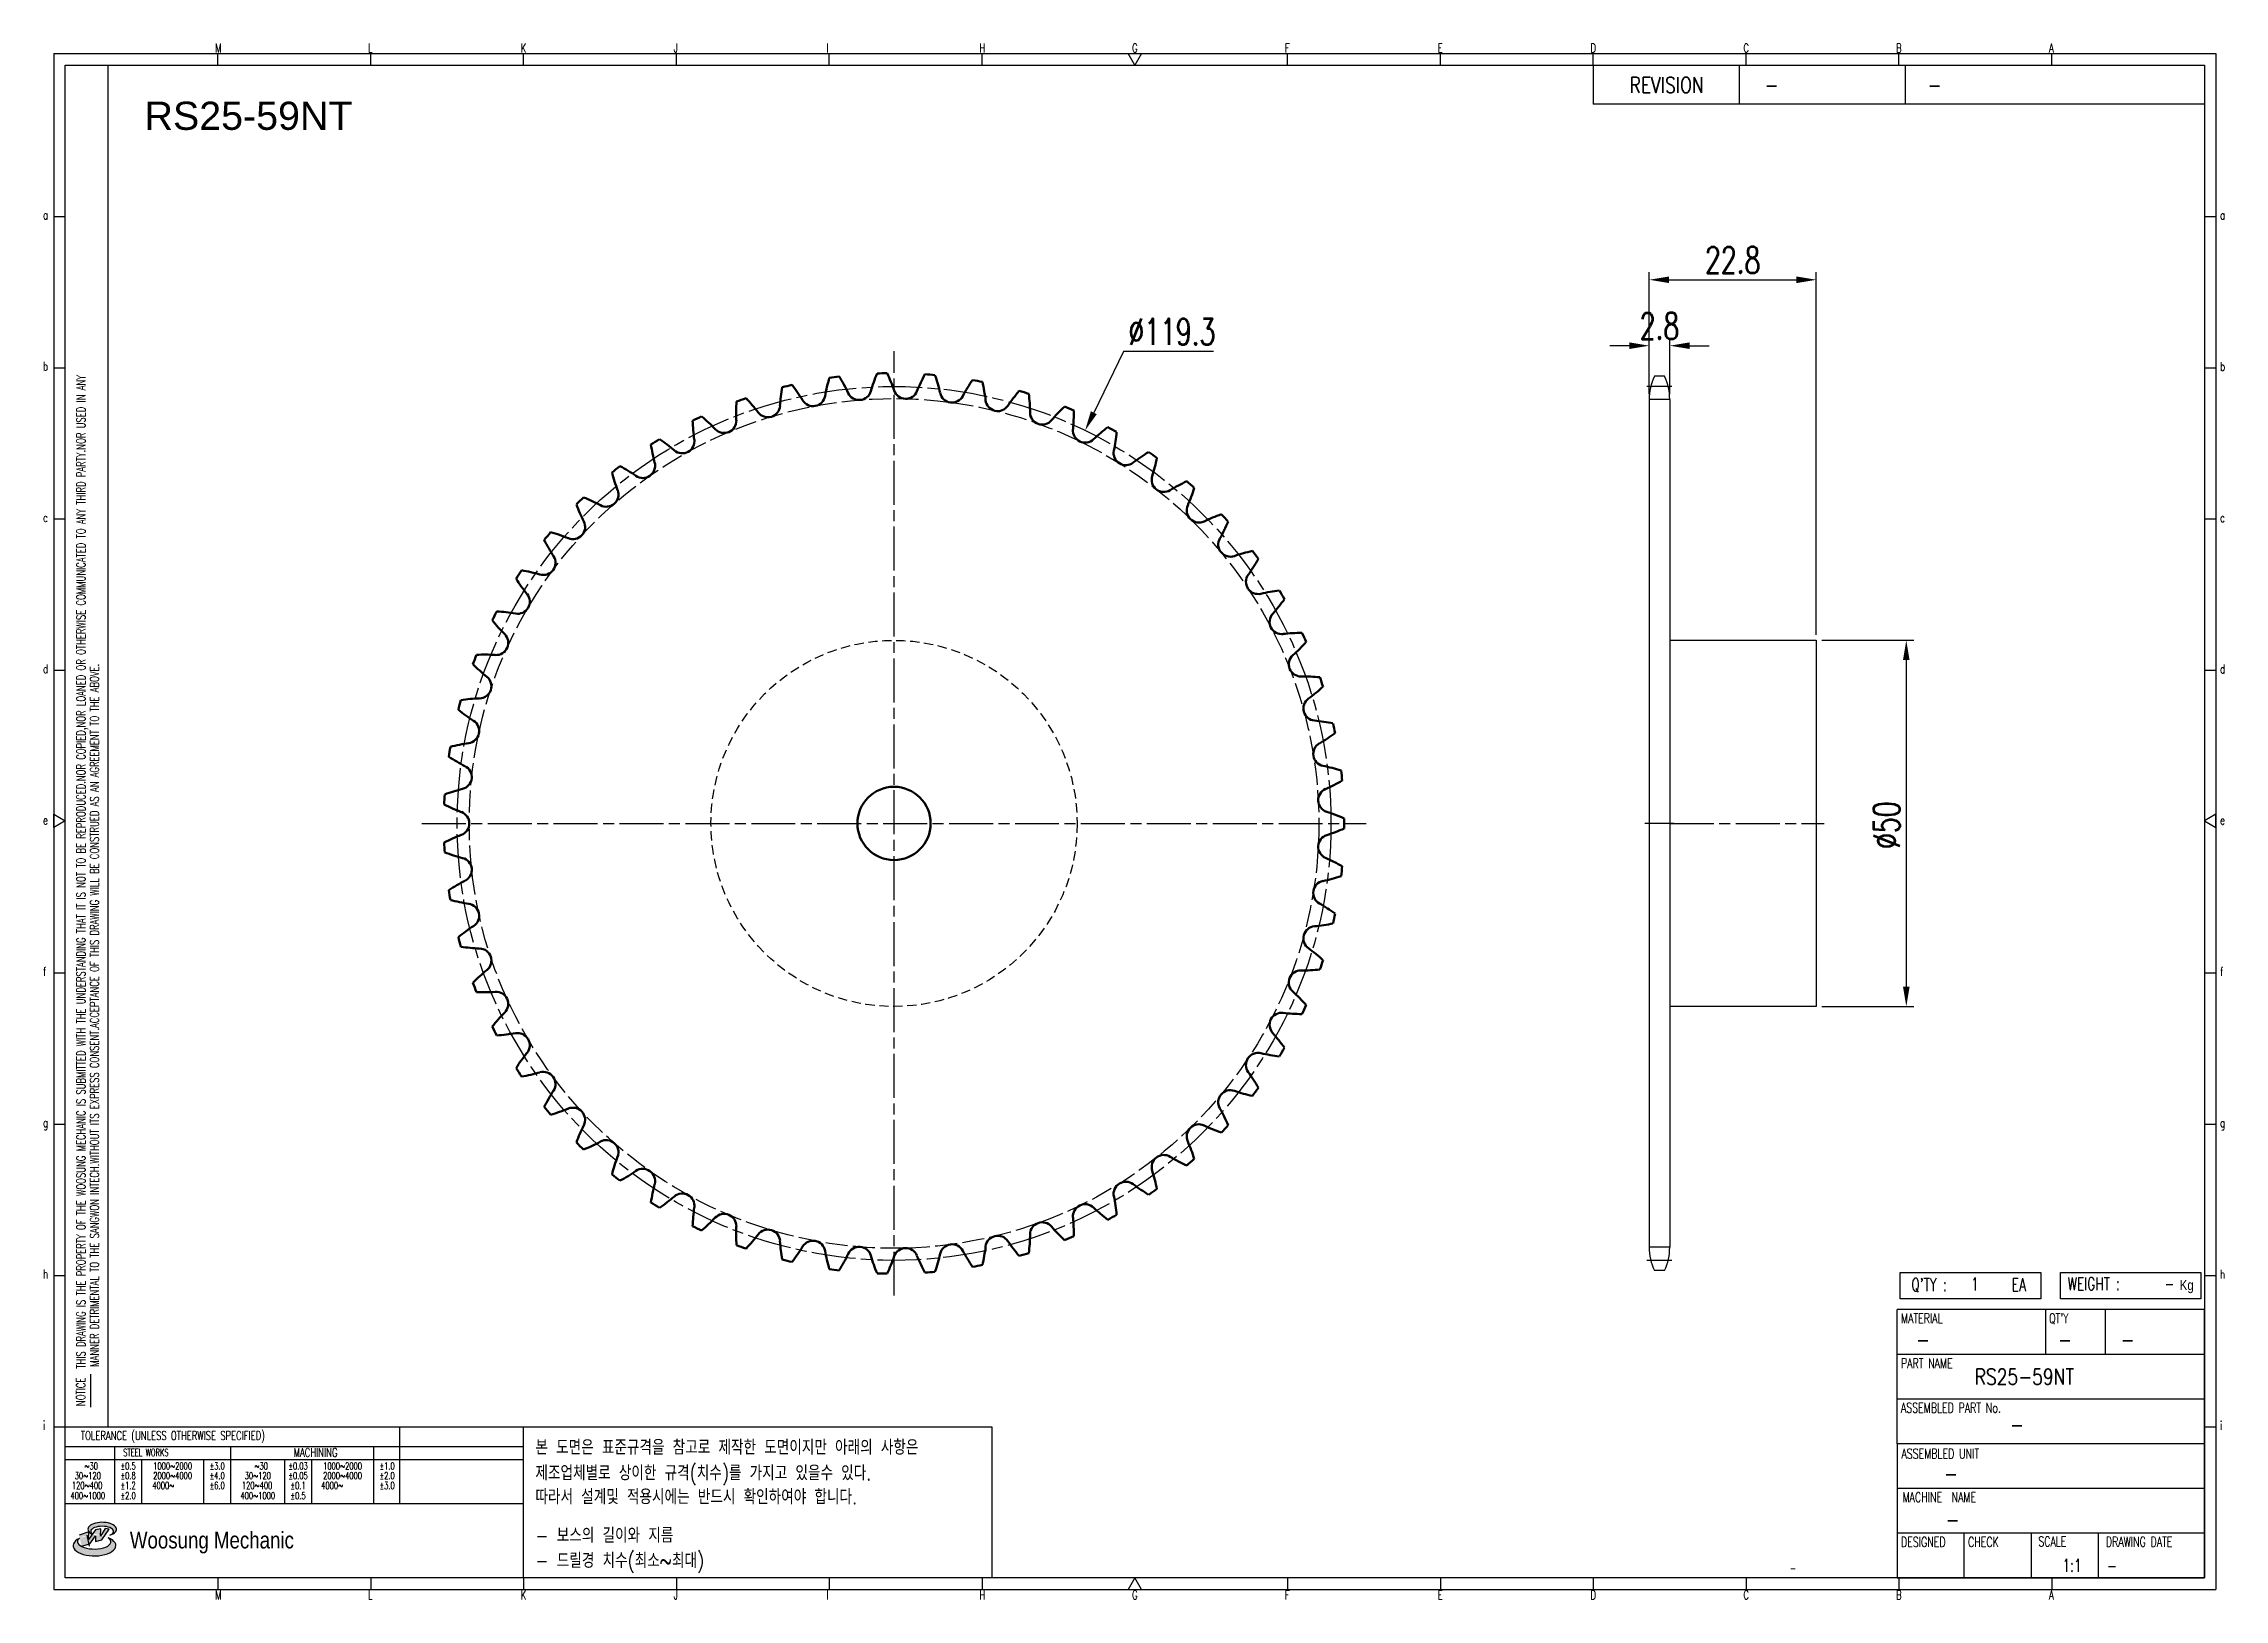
# Model space of a CAD drawing. Header units: millimetres. Extents: x -64147 to -63849, y 2093 to 2305.
import ezdxf
from ezdxf.enums import TextEntityAlignment as Align

# ---------------------------------------------------------------- set-up
doc = ezdxf.new("R2010")
doc.units = ezdxf.units.MM
for name, pattern in [('AM_ISO02W050', [7.5, 6, -1.5]), ('AM_ISO02W050x2', [3.75, 3, -0.75]), ('AM_ISO08W050', [18, 12, -1.5, 3, -1.5]), ('AM_ISO08W050x2', [9, 6, -0.75, 1.5, -0.75]), ('HIDDEN', [9.525, 6.35, -3.175])]:
    doc.linetypes.add(name, pattern=pattern)
for name, color, linetype, lineweight in [('AM_0N', 7, 'Continuous', 50), ('AM_3N', 6, 'AM_ISO02W050', 25), ('AM_7', 4, 'AM_ISO08W050', 25), ('AM_7N', 4, 'AM_ISO08W050', 25)]:
    doc.layers.add(name, color=color, linetype=linetype, lineweight=lineweight)
for name, color, linetype in [('S-DIM', 7, 'Continuous'), ('TITLE', 7, 'Continuous'), ('도면레이아웃', 7, 'Continuous')]:
    doc.layers.add(name, color=color, linetype=linetype)
doc.styles.add('HAN', font='ROMANS.shx', dxfattribs={"width": 0.7, "bigfont": 'whgtxt.shx'})
doc.styles.add('HKD_ST2', font='romans.shx', dxfattribs={"width": 0.7, "height": 4, "bigfont": '@extfont2.shx'})
doc.styles.add('HSG', font='SIMPLEX.shx', dxfattribs={"width": 0.7, "bigfont": 'HSG.shx'})
doc.styles.add('ROMANS', font='romans.shx', dxfattribs={"width": 0.7, "bigfont": 'whgtxt.shx'})
doc.styles.add('SLDTEXTSTYLE4', font='arial.ttf', dxfattribs={"width": 0.8})
doc.styles.get("Standard").update_dxf_attribs({"font": 'arial.ttf'})
doc.dimstyles.new('APP4.5', dxfattribs={"dimscale": 1.5, "dimtxt": 2.4, "dimasz": 1.8, "dimexe": 0.7, "dimexo": 0.5, "dimgap": 0.6, "dimtad": 1, "dimtoh": 1, "dimdec": 1, "dimrnd": 0.01, "dimzin": 9, "dimdsep": 46, "dimtxsty": 'HSG', "dimcen": 0, "dimclrd": 1, "dimclre": 1, "dimclrt": 256, "dimazin": 2, "dimtp": 1, "dimtm": 1, "dimtfac": 0.5, "dimtdec": 1, "dimtofl": 0, "dimtmove": 0, "dimatfit": 3, "dimfxl": 0.7, "dimtvp": 1, "dimtolj": 2, "dimlwd": -1, "dimlwe": -1, "dimarcsym": 0})

# ---------------------------------------------------------------- blocks, each defined once
blk = doc.blocks.new('fyjkfytuj')
for p, q in [((-66537.93, 409.63), (-66517.93, 409.63)), ((-66517.93, 409.63), (-66517.93, 359.63)), ((-66517.93, 359.63), (-66537.93, 359.63))]:
    blk.add_line(p, q)
at = {"layer": 'AM_7N', "linetype": 'AM_ISO08W050x2'}
blk.add_line((-66537.93, 384.63), (-66516.85, 384.63), dxfattribs=at)
blk = doc.blocks.new('SUYWSHJH')
at = {"layer": '도면레이아웃'}
h = blk.add_hatch(color=10, dxfattribs=at)
h.paths.add_polyline_path([(1.544, 35.177), (1.554, 34.966), (1.779, 35.034), (2.054, 35.422), (1.908, 35.446), (1.728, 35.167), (1.741, 35.439), (1.547, 35.405), (1.292, 35.041), (1.295, 35.33), (0.943, 35.208), (1.03, 34.8), (1.336, 34.885)])
edge = h.paths.add_edge_path()
edge.add_ellipse((1.795, 35.421), major_axis=(-0.53, 0), ratio=0.487785, start_angle=122.36065, end_angle=403.39574)
edge.add_line((1.411, 35.244), (1.419, 35.261))
edge.add_ellipse((1.798, 35.344), major_axis=(-0.423, 0), ratio=0.444396, start_angle=131.58977, end_angle=386.19408, ccw=False)
edge = h.paths.add_edge_path()
edge.add_ellipse((1.512, 34.815), major_axis=(-0.793, 0), ratio=0.480113, start_angle=314.67633, end_angle=590.85213)
edge.add_ellipse((1.501, 34.958), major_axis=(-0.62, 0), ratio=0.43311, start_angle=331.7024, end_angle=574.42495, ccw=False)
for p, q in [((0, 90.118), (80.15, 90.118)), ((0, 90.118), (0, 33.191)), ((6.089, 89.693), (6.089, 90.118)), ((11.753, 89.693), (11.753, 90.118)), ((17.418, 89.693), (17.418, 90.118)), ((23.082, 89.693), (23.082, 90.118)), ((28.746, 89.693), (28.746, 90.118)), ((34.411, 89.693), (34.411, 90.118)), ((45.739, 89.693), (45.739, 90.118)), ((51.404, 89.693), (51.404, 90.118)), ((57.068, 89.693), (57.068, 90.118)), ((62.732, 89.693), (62.732, 90.118)), ((68.397, 89.693), (68.397, 90.118)), ((74.061, 89.693), (74.061, 90.118)), ((80.15, 90.118), (80.15, 33.191)), ((0, 84.085), (0.425, 84.085)), ((79.725, 84.085), (80.15, 84.085)), ((0, 78.478), (0.425, 78.478)), ((79.725, 78.478), (80.15, 78.478)), ((0, 72.87), (0.425, 72.87)), ((79.725, 72.87), (80.15, 72.87)), ((0, 67.262), (0.425, 67.262)), ((79.725, 67.262), (80.15, 67.262)), ((0, 56.047), (0.425, 56.047)), ((79.725, 56.047), (80.15, 56.047)), ((0, 50.439), (0.425, 50.439)), ((79.725, 50.439), (80.15, 50.439)), ((0, 44.832), (0.425, 44.832)), ((79.725, 44.832), (80.15, 44.832)), ((1.377, 39.947), (1.377, 41.174)), ((0, 39.224), (0.425, 39.224)), ((79.725, 39.224), (80.15, 39.224)), ((0, 33.191), (80.15, 33.191)), ((6.089, 33.616), (6.089, 33.191)), ((11.753, 33.616), (11.753, 33.191)), ((17.418, 33.616), (17.418, 33.191)), ((23.082, 33.616), (23.082, 33.191)), ((28.746, 33.616), (28.746, 33.191)), ((34.411, 33.616), (34.411, 33.191)), ((45.739, 33.616), (45.739, 33.191)), ((51.404, 33.616), (51.404, 33.191)), ((57.068, 33.616), (57.068, 33.191)), ((62.732, 33.616), (62.732, 33.191)), ((68.397, 33.616), (68.397, 33.191)), ((74.061, 33.616), (74.061, 33.191))]:
    blk.add_line(p, q)
at = {"color": 2}
for p, q in [((2.017, 39.224), (2.017, 89.693)), ((0.425, 39.224), (17.418, 39.224)), ((12.816, 39.224), (12.816, 36.382)), ((17.418, 33.616), (17.418, 39.224)), ((0.425, 38.487), (17.418, 38.487)), ((0.425, 38.012), (17.418, 38.012)), ((2.257, 38.487), (2.257, 36.382)), ((3.257, 38.012), (3.257, 36.382)), ((5.557, 38.012), (5.557, 36.382)), ((6.557, 38.5), (6.557, 36.382)), ((8.557, 38.012), (8.557, 36.382)), ((9.557, 38.026), (9.557, 36.382)), ((11.857, 38.487), (11.857, 36.382)), ((0.425, 36.382), (17.418, 36.382))]:
    blk.add_line(p, q, dxfattribs=at)
at = {"color": 6, "ltscale": 0.5}
for p, q in [((57.068, 89.693), (57.068, 88.246)), ((62.47, 89.693), (62.47, 88.246)), ((68.635, 89.693), (68.635, 88.246)), ((79.725, 88.246), (57.068, 88.246)), ((68.336, 38.59), (68.336, 43.563)), ((79.725, 43.563), (68.336, 43.563)), ((73.827, 43.563), (73.827, 41.905)), ((76.037, 43.563), (76.037, 41.905)), ((79.725, 38.59), (79.725, 43.563)), ((79.725, 41.905), (68.336, 41.905)), ((79.725, 40.248), (68.336, 40.248)), ((68.336, 38.59), (68.336, 33.616)), ((79.725, 38.59), (68.336, 38.59)), ((79.725, 33.616), (79.725, 38.59)), ((79.725, 36.932), (68.336, 36.932)), ((79.725, 35.274), (68.336, 35.274)), ((70.822, 33.616), (70.822, 35.274)), ((73.309, 33.616), (73.309, 35.274)), ((75.796, 33.616), (75.796, 35.274)), ((68.336, 33.616), (79.725, 33.616))]:
    blk.add_line(p, q, dxfattribs=at)
for points in [[(40.075, 89.693), (39.83, 90.118), (40.32, 90.118)], [(0.425, 89.693), (79.725, 89.693), (79.725, 33.616), (0.425, 33.616)], [(0.425, 61.679), (0, 61.433), (0, 61.924)], [(79.725, 61.679), (80.15, 61.433), (80.15, 61.924)], [(40.075, 33.616), (39.83, 33.191), (40.32, 33.191)]]:
    blk.add_lwpolyline(points, close=True)
at = {"layer": 'TITLE', "color": 20}
for p, q in [((68.449, 43.961), (68.449, 44.936)), ((68.449, 44.936), (73.654, 44.936)), ((73.654, 44.936), (73.654, 43.961)), ((74.39, 43.961), (74.39, 44.936)), ((74.39, 44.936), (79.595, 44.936)), ((79.595, 44.936), (79.595, 43.961)), ((73.654, 43.961), (68.449, 43.961)), ((79.595, 43.961), (74.39, 43.961))]:
    blk.add_line(p, q, dxfattribs=at)
at = {"layer": '도면레이아웃'}
for p, q in [((1.295, 35.33), (0.943, 35.208)), ((1.03, 34.8), (1.336, 34.885)), ((1.224, 35.208), (1.311, 34.8)), ((1.224, 35.208), (1.224, 35.208)), ((1.547, 35.405), (1.292, 35.041)), ((1.292, 35.041), (1.295, 35.33)), ((1.336, 34.885), (1.544, 35.177)), ((1.419, 35.261), (1.411, 35.244)), ((1.544, 35.177), (1.554, 34.966)), ((1.741, 35.439), (1.547, 35.405)), ((1.554, 34.966), (1.779, 35.034)), ((1.908, 35.446), (1.728, 35.167)), ((1.728, 35.167), (1.741, 35.439)), ((1.779, 35.034), (2.054, 35.422)), ((2.054, 35.422), (1.908, 35.446))]:
    blk.add_line(p, q, dxfattribs=at)
for centre, major_axis, ratio, start_param, end_param in [((1.795, 35.421), (-0.53, 0), 0.487785, 2.135596, 7.040584), ((1.512, 34.815), (-0.793, 0), 0.480113, 5.492138, 10.312315), ((1.501, 34.958), (-0.62, 0), 0.43311, 5.789299, 10.025607), ((1.798, 35.344), (-0.423, 0), 0.444396, 2.296675, 6.740358)]:
    blk.add_ellipse(centre, major_axis=major_axis, ratio=ratio, start_param=start_param, end_param=end_param, dxfattribs=at)
at = {"color": 4, "style": 'HKD_ST2', "width": 0.7}
for s, p in [('M', (5.988, 90.164)), ('L', (11.652, 90.164)), ('K', (17.316, 90.164)), ('J', (22.981, 90.164)), ('I', (28.645, 90.164)), ('H', (34.309, 90.164)), ('G', (39.974, 90.164)), ('F', (45.638, 90.164)), ('E', (51.302, 90.164)), ('D', (56.967, 90.164)), ('C', (62.631, 90.164)), ('B', (68.295, 90.164)), ('A', (73.96, 90.164)), ('a', (-0.395, 83.976)), ('a', (80.305, 83.97)), ('b', (-0.395, 78.368)), ('b', (80.305, 78.362)), ('c', (-0.395, 72.76)), ('c', (80.305, 72.754)), ('d', (-0.395, 67.153)), ('d', (80.305, 67.147)), ('e', (-0.395, 61.545)), ('e', (80.305, 61.539)), ('f', (-0.395, 55.937)), ('f', (80.305, 55.931)), ('g', (-0.395, 50.33)), ('g', (80.305, 50.324)), ('h', (-0.395, 44.722)), ('h', (80.305, 44.716)), ('i', (-0.395, 39.114)), ('i', (80.305, 39.108)), ('M', (5.988, 32.824)), ('L', (11.652, 32.824)), ('K', (17.316, 32.824)), ('J', (22.981, 32.824)), ('I', (28.645, 32.824)), ('H', (34.309, 32.824)), ('G', (39.974, 32.824)), ('F', (45.638, 32.824)), ('E', (51.302, 32.824)), ('D', (56.967, 32.824)), ('C', (62.631, 32.824)), ('B', (68.295, 32.824)), ('A', (73.96, 32.824))]:
    blk.add_text(s, height=0.326, dxfattribs=at).set_placement(p)
for s, height, style, width, p in [('REVISION', 0.5806, 'HAN', 0.8, (58.415, 88.664)), ('-', 0.581, 'HAN', 0.8, (63.426, 88.664)), ('-', 0.581, 'HAN', 0.8, (69.468, 88.664)), ("Q'TY : ", 0.4746, 'HKD_ST2', 0.7, (68.857, 44.253)), ('1', 0.475, 'HKD_ST2', 0.7, (71.071, 44.275)), ('EA', 0.4746, 'HKD_ST2', 0.7, (72.578, 44.253)), ('WEIGHT : ', 0.4746, 'HKD_ST2', 0.7, (74.65, 44.286)), ('-', 0.581, 'HAN', 0.8, (69.029, 42.157)), ('-', 0.581, 'HAN', 0.8, (74.289, 42.157)), ('-', 0.581, 'HAN', 0.8, (76.623, 42.157)), ('-', 0.581, 'HAN', 0.8, (72.515, 39.013)), ('-', 0.581, 'HAN', 0.8, (70.067, 37.189)), ('-', 0.581, 'HAN', 0.8, (70.126, 35.48)), ('1:1', 0.4746, 'HKD_ST2', 0.7, (74.458, 33.848)), ('-', 0.475, 'HKD_ST2', 0.7, (76.112, 33.837))]:
    blk.add_text(s, height=height, dxfattribs=dict(style=style, width=width)).set_placement(p)
at = {"color": 2, "style": 'HKD_ST2', "width": 0.7}
for s, p in [(' THIS DRAWING IS THE PROPERTY OF THE WOOSUNG MECHANIC IS SUBMITTED WITH THE UNDERSTANDING THAT IT IS NOT TO BE REPRODUCED.NOR COPIED,NOR LOANED OR OTHERWISE COMMUNICATED TO ANY THIRD PARTY.NOR USED IN ANY', (1.173, 41.217)), ('MANNER DETRIMENTAL TO THE SANGWON INTECH.WITHOUT ITS EXPRESS CONSENT.ACCEPTANCE OF THIS DRAWING WILL BE CONSTRUED AS AN AGREEMENT TO THE ABOVE.', (1.672, 41.447))]:
    blk.add_text(s, height=0.326266, rotation=90, dxfattribs=at).set_placement(p)
at = {"style": 'HKD_ST2', "width": 0.7}
blk.add_text('-', height=0.475, dxfattribs=at).set_placement((78.613, 44.286), align=Align.RIGHT)
at = {"color": 4, "style": 'HKD_ST2', "width": 0.7}
for s, height, p in [('MATERIAL', 0.3651, (68.474, 43.425)), ("QT'Y", 0.3651, (73.965, 43.425)), ('PART NAME', 0.3651, (68.474, 41.756)), ('ASSEMBLED PART No.', 0.36511, (68.474, 40.109)), ('ASSEMBLED UNIT', 0.36511, (68.49, 38.408)), ('MACHINE  NAME', 0.36511, (68.532, 36.794)), ('DESIGNED', 0.3651, (68.474, 35.136)), ('CHECK', 0.3651, (70.961, 35.136)), ('SCALE', 0.3651, (73.566, 35.153)), ('DRAWING DATE', 0.36511, (76.071, 35.141))]:
    blk.add_text(s, height=height, dxfattribs=at).set_placement(p, align=Align.TOP_LEFT)
at = {"style": 'HKD_ST2', "width": 0.7}
blk.add_text('NOTICE', height=0.3263, rotation=90, dxfattribs=at).set_placement((1.163, 39.988))
for s, height, style, width, p in [('TOLERANCE (UNLESS OTHERWISE SPECIFIED)', 0.32627, 'HKD_ST2', 0.7, (4.417, 38.896)), ('-', 0.326, 'ROMANS', 0.65, (64.469, 33.975))]:
    blk.add_text(s, height=height, dxfattribs=dict(style=style, width=width)).set_placement(p, align=Align.MIDDLE_CENTER)
at = {"color": 4, "style": 'HKD_ST2', "width": 0.7}
for s, height, p in [('STEEL WORKS', 0.26101, (3.416, 38.268)), ('MACHINING', 0.3263, (9.707, 38.27)), ('%%P0.5', 0.261, (2.757, 37.762)), ('%%P0.8', 0.261, (2.757, 37.411)), ('%%P3.0', 0.261, (6.057, 37.762)), ('%%P4.0', 0.261, (6.057, 37.411)), ('%%P0.03', 0.261, (9.057, 37.762)), ('%%P0.05', 0.261, (9.057, 37.411)), ('%%P1.0', 0.261, (12.357, 37.762)), ('%%P2.0', 0.261, (12.357, 37.411)), ('%%P1.2', 0.261, (2.757, 37.045)), ('%%P2.0', 0.261, (2.757, 36.67)), ('%%P6.0', 0.261, (6.057, 37.045)), ('%%P0.1', 0.261, (9.057, 37.045)), ('%%P0.5', 0.261, (9.057, 36.67)), ('%%P3.0', 0.261, (12.357, 37.045))]:
    blk.add_text(s, height=height, dxfattribs=at).set_placement(p, align=Align.MIDDLE)
for s, height, p in [('30%%126120', 0.261, (1.263, 37.411)), ('%%12630', 0.261, (1.389, 37.762)), ('2000%%1264000', 0.26101, (4.407, 37.411)), ('1000%%1262000', 0.26101, (4.407, 37.762)), ('30%%126120', 0.261, (7.563, 37.411)), ('%%12630', 0.261, (7.689, 37.762)), ('2000%%1264000', 0.26101, (10.707, 37.411)), ('1000%%1262000', 0.26101, (10.707, 37.762)), ('400%%1261000', 0.26101, (1.263, 36.67)), ('120%%126400', 0.26101, (1.237, 37.045)), ('4000%%126', 0.261, (4.061, 37.045)), ('400%%1261000', 0.26101, (7.563, 36.67)), ('120%%126400', 0.26101, (7.537, 37.045)), ('4000%%126', 0.261, (10.321, 37.045))]:
    blk.add_text(s, height=height, dxfattribs=at).set_placement(p, align=Align.MIDDLE_CENTER)
at = {"color": 1, "style": 'SLDTEXTSTYLE4', "width": 0.8}
blk.add_text('Woosung Mechanic', height=0.61957, dxfattribs=at).set_placement((2.822, 34.711))
at = {"layer": 'TITLE', "width": 0.8}
blk.add_text('Kg', height=0.3789, dxfattribs=at).set_placement((78.807, 44.286))
blk = doc.blocks.new('*D18')
at = {"layer": 'Defpoints', "color": 0, "transparency": 16777216}
for p in [(-63925.08, 2264.22), (-63927.88, 2256.85), (-63925.08, 2256.85)]:
    blk.add_point(p, dxfattribs=at)
at = {"layer": 'S-DIM', "color": 1, "transparency": 16777216}
for p, q in [((-63930.58, 2264.22), (-63933.28, 2264.22)), ((-63927.88, 2257.6), (-63927.88, 2265.27)), ((-63925.08, 2257.6), (-63925.08, 2265.27)), ((-63922.38, 2264.22), (-63919.68, 2264.22))]:
    blk.add_line(p, q, dxfattribs=at)
for points in [[(-63930.58, 2264.67), (-63930.58, 2263.77), (-63927.88, 2264.22)], [(-63922.38, 2264.67), (-63922.38, 2263.77), (-63925.08, 2264.22)]]:
    blk.add_solid(points, dxfattribs=at)
at = {"layer": 'S-DIM', "transparency": 16777216, "insert": (-63926.48, 2266.92), "char_height": 3.6, "attachment_point": 5, "style": 'HSG'}
blk.add_mtext('\\A2;2.8', dxfattribs=at)
blk = doc.blocks.new('*D19')
at = {"layer": 'Defpoints', "color": 0, "transparency": 16777216}
for p in [(-63905.08, 2273.22), (-63927.88, 2256.85), (-63905.08, 2223.99)]:
    blk.add_point(p, dxfattribs=at)
at = {"layer": 'S-DIM', "color": 1, "transparency": 16777216}
for p, q in [((-63927.88, 2257.6), (-63927.88, 2274.27)), ((-63925.18, 2273.22), (-63907.78, 2273.22)), ((-63905.08, 2224.74), (-63905.08, 2274.27))]:
    blk.add_line(p, q, dxfattribs=at)
for points in [[(-63925.18, 2273.67), (-63925.18, 2272.77), (-63927.88, 2273.22)], [(-63907.78, 2273.67), (-63907.78, 2272.77), (-63905.08, 2273.22)]]:
    blk.add_solid(points, dxfattribs=at)
at = {"layer": 'S-DIM', "transparency": 16777216, "insert": (-63916.48, 2275.92), "char_height": 3.6, "attachment_point": 5, "style": 'HSG'}
blk.add_mtext('\\A2;22.8', dxfattribs=at)
blk = doc.blocks.new('*D20')
at = {"layer": 'Defpoints', "color": 0, "transparency": 16777216}
for p in [(-63905.08, 2223.99), (-63905.08, 2173.99), (-63892.78, 2173.99)]:
    blk.add_point(p, dxfattribs=at)
at = {"layer": 'S-DIM', "color": 1, "transparency": 16777216}
for p, q in [((-63904.33, 2223.99), (-63891.73, 2223.99)), ((-63892.78, 2221.29), (-63892.78, 2176.69)), ((-63904.33, 2173.99), (-63891.73, 2173.99))]:
    blk.add_line(p, q, dxfattribs=at)
for points in [[(-63893.23, 2221.29), (-63892.33, 2221.29), (-63892.78, 2223.99)], [(-63893.23, 2176.69), (-63892.33, 2176.69), (-63892.78, 2173.99)]]:
    blk.add_solid(points, dxfattribs=at)
at = {"layer": 'S-DIM', "transparency": 16777216, "insert": (-63895.48, 2198.75), "char_height": 3.6, "attachment_point": 5, "rotation": 90, "style": 'HSG'}
blk.add_mtext('\\A2;%%c50', dxfattribs=at)
blk = doc.blocks.new('*D21')
at = {"layer": 'Defpoints', "color": 0, "transparency": 16777216}
for p in [(-64004.91, 2252.64), (-64057.09, 2145.34)]:
    blk.add_point(p, dxfattribs=at)
at = {"layer": 'S-DIM', "color": 1, "transparency": 16777216}
for p, q in [((-63999.66, 2263.42), (-64003.73, 2255.06)), ((-63987.36, 2263.42), (-63999.66, 2263.42))]:
    blk.add_line(p, q, dxfattribs=at)
blk.add_solid([(-64004.13, 2255.26), (-64003.32, 2254.87), (-64004.91, 2252.64)], dxfattribs=at)
at = {"layer": 'S-DIM', "transparency": 16777216, "insert": (-63993.06, 2266.12), "char_height": 3.6, "attachment_point": 5, "style": 'HSG'}
blk.add_mtext('\\A2;∅119.3', dxfattribs=at)

msp = doc.modelspace()

# ---------------------------------------------------------------- linework, layer by layer
for p, q in [((-63925.79, 2260.05), (-63927.17, 2260.05)), ((-63927.88, 2256.85), (-63927.88, 2141.13)), ((-63925.08, 2256.85), (-63925.08, 2141.13)), ((-63925.79, 2137.93), (-63927.17, 2137.93))]:
    msp.add_line(p, q)
at = {"color": 4}
msp.add_lwpolyline([(-64081.58, 2116.62), (-64017.63, 2116.62), (-64017.63, 2095.96), (-64081.58, 2095.96)], close=True, dxfattribs=at)
at = {"color": 2, "linetype": 'HIDDEN', "ltscale": 0.2}
msp.add_circle((-64031, 2198.99), 25, dxfattribs=at)
for centre, start, end in [((-63920.28, 2256.85), 155.0989, 180), ((-63932.68, 2256.85), 0, 24.9011), ((-63920.28, 2141.13), 180, 204.9011), ((-63932.68, 2141.13), 335.0989, 0)]:
    msp.add_arc(centre, 7.6, start, end)
at = {"layer": 'AM_0N'}
msp.add_circle((-64031, 2198.99), 5, dxfattribs=at)
for centre, radius, start, end in [((-64010.96, 2251.27), 24.16, 157.7444, 163.8136), ((-64031, 2198.99), 61.48, 90.8894, 92.1614), ((-64053.79, 2250.13), 24.16, 19.2373, 25.3065), ((-64005.52, 2248.85), 24.16, 151.6427, 157.7119), ((-64031, 2198.99), 61.48, 84.7877, 86.0597), ((-64048.23, 2252.27), 24.16, 13.1356, 19.2048), ((-64022.47, 2254.33), 24.16, 169.9478, 176.0169), ((-64031, 2198.99), 61.48, 103.0928, 104.3648), ((-64064.09, 2244.16), 24.16, 31.4407, 37.5098), ((-64042.06, 2257.63), 1.67, 211.4407, 349.9153), ((-64016.63, 2253.11), 24.16, 163.8461, 169.9153), ((-64031, 2198.99), 61.48, 96.9911, 98.2631), ((-64059.1, 2247.42), 24.16, 25.339, 31.4082), ((-64035.76, 2258.47), 1.67, 205.339, 343.8136), ((-64029.41, 2258.64), 1.67, 199.2373, 337.7119), ((-64023.08, 2258.13), 1.67, 193.1356, 331.6102), ((-64000.36, 2245.86), 24.16, 145.541, 151.6102), ((-64031, 2198.99), 61.48, 78.686, 79.958), ((-64042.47, 2253.79), 24.16, 7.0339, 13.1031), ((-63995.56, 2242.33), 24.16, 139.4393, 145.5085), ((-64031, 2198.99), 61.48, 72.5843, 73.8563), ((-64036.58, 2254.7), 24.16, 0.9322, 7.0014), ((-64031, 2198.99), 61.48, 115.2962, 116.5682), ((-64072.89, 2236.14), 24.16, 43.6441, 49.7132), ((-64028.4, 2254.92), 24.16, 176.0495, 182.1186), ((-64031, 2198.99), 61.48, 109.1945, 110.4665), ((-64068.7, 2240.39), 24.16, 37.5424, 43.6115), ((-64048.23, 2256.12), 1.67, 217.5424, 356.0169), ((-64016.84, 2256.96), 1.67, 187.0339, 325.5085), ((-64010.76, 2255.12), 1.67, 180.9322, 319.4068), ((-63991.15, 2238.32), 24.16, 133.3376, 139.4068), ((-64031, 2198.99), 61.48, 66.4826, 67.7547), ((-64030.62, 2254.98), 24.16, 354.8305, 0.8997), ((-64031, 2198.99), 61.48, 121.3979, 122.6699), ((-64076.6, 2231.48), 24.16, 49.7458, 55.8149), ((-64059.92, 2251.19), 1.67, 229.7458, 8.2203), ((-64034.36, 2254.88), 24.16, 182.1512, 188.2203), ((-64054.2, 2253.97), 1.67, 223.6441, 2.1186), ((-64004.91, 2252.65), 1.67, 174.8305, 313.3051), ((-63987.19, 2233.86), 24.16, 127.2359, 133.3051), ((-64031, 2198.99), 61.48, 60.3809, 61.653), ((-64024.67, 2254.62), 24.16, 348.7288, 354.798), ((-64065.3, 2247.82), 1.67, 235.8475, 14.322), ((-64040.28, 2254.21), 24.16, 188.2529, 194.322), ((-63999.35, 2249.58), 1.67, 168.7288, 307.2034), ((-63983.74, 2229.01), 24.16, 121.1342, 127.2034), ((-64031, 2198.99), 61.48, 54.2792, 55.5513), ((-64018.8, 2253.64), 24.16, 342.6271, 348.6963), ((-64031, 2198.99), 61.48, 127.4996, 128.7716), ((-64046.1, 2252.91), 24.16, 194.3546, 200.4237), ((-64079.8, 2226.45), 24.16, 55.8475, 61.9166), ((-63994.15, 2245.92), 1.67, 162.6271, 301.1017), ((-63980.81, 2223.81), 24.16, 115.0325, 121.1017), ((-64031, 2198.99), 61.48, 48.1776, 49.4496), ((-64031, 2198.99), 61.48, 133.6013, 134.8733), ((-64051.74, 2251), 24.16, 200.4563, 206.5254), ((-64082.44, 2221.11), 24.16, 61.9492, 68.0183), ((-64070.3, 2243.9), 1.67, 241.9492, 20.4237), ((-63989.37, 2241.74), 1.67, 156.5254, 295), ((-64013.06, 2252.03), 24.16, 336.5254, 342.5946), ((-64074.85, 2239.47), 1.67, 248.0508, 26.5254), ((-63978.46, 2218.34), 24.16, 108.9308, 115), ((-64007.52, 2249.82), 24.16, 330.4237, 336.4929), ((-64031, 2198.99), 61.48, 42.0759, 43.3479), ((-64031, 2198.99), 61.48, 139.703, 140.975), ((-64057.15, 2248.5), 24.16, 206.5579, 212.6271), ((-64084.5, 2215.52), 24.16, 68.0508, 74.12), ((-63985.06, 2237.08), 1.67, 150.4237, 288.8983), ((-64031, 2198.99), 61.48, 145.8047, 147.0767), ((-64085.95, 2209.74), 24.16, 74.1525, 80.2217), ((-64078.9, 2234.58), 1.67, 254.1525, 32.6271), ((-63976.7, 2212.64), 24.16, 102.8291, 108.8983), ((-64002.25, 2247.04), 24.16, 324.322, 330.3912), ((-64031, 2198.99), 61.48, 35.9742, 37.2462), ((-64062.27, 2245.44), 24.16, 212.6596, 218.7288), ((-63981.28, 2231.98), 1.67, 144.322, 282.7966), ((-63975.56, 2206.8), 24.16, 96.7274, 102.7966), ((-64031, 2198.99), 61.48, 29.8725, 31.1445), ((-64031, 2198.99), 61.48, 151.9064, 153.1784), ((-64086.78, 2203.83), 24.16, 80.2542, 86.3234), ((-64082.41, 2229.28), 1.67, 260.2542, 38.7288), ((-63978.05, 2226.5), 1.67, 138.2203, 276.6949), ((-63997.31, 2243.71), 24.16, 318.2203, 324.2895), ((-64067.03, 2241.85), 24.16, 218.7613, 224.8305), ((-64085.34, 2223.65), 1.67, 266.3559, 44.8305), ((-63975.04, 2200.86), 24.16, 90.6257, 96.6949), ((-64031, 2198.99), 61.48, 23.7708, 25.0428), ((-64031, 2198.99), 61.48, 158.0081, 159.2801), ((-64086.98, 2197.88), 24.16, 86.3559, 92.4251), ((-63975.43, 2220.72), 1.67, 132.1186, 270.5932), ((-63992.74, 2239.87), 24.16, 312.1186, 318.1878), ((-64071.38, 2237.78), 24.16, 224.863, 230.9322), ((-64087.65, 2217.73), 1.67, 272.4576, 50.9322), ((-63975.16, 2194.9), 24.16, 84.5241, 90.5932), ((-64031, 2198.99), 61.48, 17.6691, 18.9411), ((-64031, 2198.99), 61.48, 164.1098, 165.3818), ((-64086.55, 2191.93), 24.16, 92.4576, 98.5268), ((-63973.43, 2214.69), 1.67, 126.0169, 264.4915), ((-63988.62, 2235.58), 24.16, 306.0169, 312.0861), ((-64075.27, 2233.27), 24.16, 230.9647, 237.0339), ((-64089.32, 2211.6), 1.67, 278.5593, 57.0339), ((-63975.91, 2188.99), 24.16, 78.4224, 84.4915), ((-64031, 2198.99), 61.48, 11.5674, 12.8394), ((-64085.48, 2186.07), 24.16, 98.5593, 104.6285), ((-63972.09, 2208.48), 1.67, 119.9153, 258.3898), ((-63984.97, 2230.86), 24.16, 299.9153, 305.9844), ((-64031, 2198.99), 61.48, 170.2115, 171.4835), ((-64078.67, 2228.37), 24.16, 237.0664, 243.1356), ((-64090.33, 2205.33), 1.67, 284.661, 63.1356), ((-63977.29, 2183.19), 24.16, 72.3207, 78.3898), ((-64083.8, 2180.35), 24.16, 104.661, 110.7302), ((-63971.41, 2202.17), 1.67, 113.8136, 252.2881), ((-63981.84, 2225.79), 24.16, 293.8136, 299.8827), ((-64031, 2198.99), 61.48, 5.4657, 6.7377), ((-64031, 2198.99), 61.48, 176.3131, 177.5852), ((-64081.52, 2223.14), 24.16, 243.1681, 249.2373), ((-63979.27, 2177.57), 24.16, 66.219, 72.2881), ((-64090.67, 2198.99), 1.67, 290.7627, 69.2373), ((-63979.27, 2220.41), 24.16, 287.7119, 293.781), ((-64031, 2198.99), 61.48, 359.364, 0.636), ((-64081.52, 2174.84), 24.16, 110.7627, 116.8319), ((-64031, 2198.99), 61.48, 182.4148, 183.6869), ((-64083.8, 2217.63), 24.16, 249.2698, 255.339), ((-63971.41, 2195.81), 1.67, 107.7119, 246.1864), ((-64090.33, 2192.65), 1.67, 296.8644, 75.339), ((-63977.29, 2214.79), 24.16, 281.6102, 287.6793), ((-63981.84, 2172.19), 24.16, 60.1173, 66.1864), ((-64031, 2198.99), 61.48, 353.2623, 354.5343), ((-64078.67, 2169.61), 24.16, 116.8644, 122.9336), ((-64031, 2198.99), 61.48, 188.5165, 189.7885), ((-63972.09, 2189.5), 1.67, 101.6102, 240.0847), ((-64085.48, 2211.91), 24.16, 255.3715, 261.4407), ((-64089.32, 2186.38), 1.67, 302.9661, 81.4407), ((-63984.97, 2167.12), 24.16, 54.0156, 60.0847), ((-64031, 2198.99), 61.48, 347.1606, 348.4326), ((-64075.27, 2164.71), 24.16, 122.9661, 129.0353), ((-64031, 2198.99), 61.48, 194.6182, 195.8902), ((-63973.43, 2183.29), 1.67, 95.5085, 233.9831), ((-63975.91, 2208.99), 24.16, 275.5085, 281.5776), ((-64086.55, 2206.05), 24.16, 261.4732, 267.5424), ((-64087.65, 2180.25), 1.67, 309.0678, 87.5424), ((-63988.62, 2162.4), 24.16, 47.9139, 53.9831), ((-64031, 2198.99), 61.48, 341.0589, 342.3309), ((-64071.38, 2160.2), 24.16, 129.0678, 135.137), ((-64031, 2198.99), 61.48, 200.7199, 201.9919), ((-63975.43, 2177.26), 1.67, 89.4068, 227.8814), ((-63975.16, 2203.08), 24.16, 269.4068, 275.4759), ((-64086.98, 2200.1), 24.16, 267.5749, 273.6441), ((-64085.34, 2174.33), 1.67, 315.1695, 93.6441), ((-63992.74, 2158.11), 24.16, 41.8122, 47.8814), ((-64031, 2198.99), 61.48, 334.9572, 336.2292), ((-64067.03, 2156.13), 24.16, 135.1695, 141.2387), ((-64031, 2198.99), 61.48, 206.8216, 208.0936), ((-63978.05, 2171.48), 1.67, 83.3051, 221.7797), ((-63975.04, 2197.12), 24.16, 263.3051, 269.3743), ((-64086.78, 2194.15), 24.16, 273.6766, 279.7458), ((-64082.41, 2168.7), 1.67, 321.2712, 99.7458), ((-63997.31, 2154.27), 24.16, 35.7105, 41.7797), ((-64031, 2198.99), 61.48, 328.8555, 330.1275), ((-64062.27, 2152.54), 24.16, 141.2712, 147.3404), ((-64031, 2198.99), 61.48, 212.9233, 214.1953), ((-64085.95, 2188.24), 24.16, 279.7783, 285.8475), ((-64078.9, 2163.4), 1.67, 327.3729, 105.8475), ((-63981.28, 2166), 1.67, 77.2034, 215.678), ((-64002.25, 2150.94), 24.16, 29.6088, 35.678), ((-63975.56, 2191.18), 24.16, 257.2034, 263.2726), ((-64057.15, 2149.48), 24.16, 147.3729, 153.4421), ((-63985.06, 2160.9), 1.67, 71.1017, 209.5763), ((-63976.7, 2185.33), 24.16, 251.1017, 257.1709), ((-64031, 2198.99), 61.48, 322.7538, 324.0258), ((-64031, 2198.99), 61.48, 219.025, 220.297), ((-64084.5, 2182.46), 24.16, 285.88, 291.9492), ((-64074.85, 2158.51), 1.67, 333.4746, 111.9492), ((-64007.52, 2148.16), 24.16, 23.5071, 29.5763), ((-64051.74, 2146.98), 24.16, 153.4746, 159.5437), ((-63989.37, 2156.24), 1.67, 65, 203.4746), ((-63978.46, 2179.64), 24.16, 245, 251.0692), ((-64031, 2198.99), 61.48, 316.6521, 317.9241), ((-64031, 2198.99), 61.48, 225.1267, 226.3987), ((-64082.44, 2176.87), 24.16, 291.9817, 298.0508), ((-64070.3, 2154.08), 1.67, 339.5763, 118.0508), ((-64046.1, 2145.07), 24.16, 159.5763, 165.6454), ((-63994.15, 2152.05), 1.67, 58.8983, 197.3729), ((-63980.81, 2174.17), 24.16, 238.8983, 244.9675), ((-64031, 2198.99), 61.48, 310.5504, 311.8224), ((-64013.06, 2145.95), 24.16, 17.4054, 23.4746), ((-64031, 2198.99), 61.48, 231.2284, 232.5004), ((-64079.8, 2171.53), 24.16, 298.0834, 304.1525), ((-64065.3, 2150.16), 1.67, 345.678, 124.1525), ((-63999.35, 2148.4), 1.67, 52.7966, 191.2712), ((-64018.8, 2144.34), 24.16, 11.3037, 17.3729), ((-64040.28, 2143.77), 24.16, 165.678, 171.7471), ((-64031, 2198.99), 61.48, 237.3301, 238.6021), ((-64076.6, 2166.5), 24.16, 304.1851, 310.2542), ((-64059.92, 2146.79), 1.67, 351.7797, 130.2542), ((-64004.91, 2145.33), 1.67, 46.6949, 185.1695), ((-64024.67, 2143.36), 24.16, 5.202, 11.2712), ((-63983.74, 2168.97), 24.16, 232.7966, 238.8658), ((-64031, 2198.99), 61.48, 304.4487, 305.7208), ((-64034.36, 2143.1), 24.16, 171.7797, 177.8488), ((-64031, 2198.99), 61.48, 243.4318, 244.7038), ((-64072.89, 2161.84), 24.16, 310.2868, 316.3559), ((-64054.2, 2144.01), 1.67, 357.8814, 136.3559), ((-64010.76, 2142.86), 1.67, 40.5932, 179.0678), ((-64030.62, 2143), 24.16, 359.1003, 5.1695), ((-63987.19, 2164.12), 24.16, 226.6949, 232.7641), ((-64031, 2198.99), 61.48, 298.347, 299.6191), ((-64028.4, 2143.06), 24.16, 177.8814, 183.9505), ((-64031, 2198.99), 61.48, 249.5335, 250.8055), ((-64068.7, 2157.59), 24.16, 316.3885, 322.4576), ((-64048.23, 2141.86), 1.67, 3.9831, 142.4576), ((-64022.47, 2143.65), 24.16, 183.9831, 190.0522), ((-64064.09, 2153.82), 24.16, 322.4902, 328.5593), ((-64042.06, 2140.35), 1.67, 10.0847, 148.5593), ((-64035.76, 2139.51), 1.67, 16.1864, 154.661), ((-64023.08, 2139.85), 1.67, 28.3898, 166.8644), ((-64042.47, 2144.18), 24.16, 346.8969, 352.9661), ((-64016.84, 2141.02), 1.67, 34.4915, 172.9661), ((-63995.56, 2155.65), 24.16, 214.4915, 220.5607), ((-64036.58, 2143.28), 24.16, 352.9986, 359.0678), ((-63991.15, 2159.66), 24.16, 220.5932, 226.6624), ((-64031, 2198.99), 61.48, 292.2453, 293.5174), ((-64031, 2198.99), 61.48, 255.6352, 256.9072), ((-64016.63, 2144.87), 24.16, 190.0847, 196.1539), ((-64031, 2198.99), 61.48, 261.7369, 263.0089), ((-64059.1, 2150.56), 24.16, 328.5918, 334.661), ((-64010.96, 2146.71), 24.16, 196.1864, 202.2556), ((-64053.79, 2147.85), 24.16, 334.6935, 340.7627), ((-64029.41, 2139.34), 1.67, 22.2881, 160.7627), ((-64005.52, 2149.13), 24.16, 202.2881, 208.3573), ((-64048.23, 2145.71), 24.16, 340.7952, 346.8644), ((-64000.36, 2152.12), 24.16, 208.3898, 214.459), ((-64031, 2198.99), 61.48, 280.042, 281.314), ((-64031, 2198.99), 61.48, 286.1437, 287.4157), ((-64031, 2198.99), 61.48, 267.8386, 269.1106), ((-64031, 2198.99), 61.48, 273.9403, 275.2123)]:
    msp.add_arc(centre, radius, start, end, dxfattribs=at)
at = {"layer": 'AM_3N', "linetype": 'AM_ISO02W050x2'}
for p, q in [((-63925.08, 2256.85), (-63927.88, 2256.85)), ((-63925.08, 2141.13), (-63927.88, 2141.13))]:
    msp.add_line(p, q, dxfattribs=at)
msp.add_circle((-64031, 2198.99), 58.01, dxfattribs=at)
at = {"layer": 'AM_7', "linetype": 'AM_ISO08W050x2'}
for p, q in [((-63924.81, 2258.65), (-63928.19, 2258.65)), ((-63924.5, 2198.99), (-63928.46, 2198.99)), ((-63924.81, 2139.33), (-63928.19, 2139.33))]:
    msp.add_line(p, q, dxfattribs=at)
msp.add_circle((-64031, 2198.99), 59.66, dxfattribs=at)
at = {"layer": 'AM_7N', "linetype": 'AM_ISO08W050x2'}
for p, q in [((-64031, 2134.51), (-64031, 2263.47)), ((-64095.48, 2198.99), (-63966.52, 2198.99))]:
    msp.add_line(p, q, dxfattribs=at)

# ---------------------------------------------------------------- block references
at = {"xscale": 3.683658648384001, "yscale": 3.683658648384001, "zscale": 3.683658648384001}
msp.add_blockref('SUYWSHJH', (-64145.74, 1972.13), dxfattribs=at)
msp.add_blockref('fyjkfytuj', (2612.86, 1814.36))

# ---------------------------------------------------------------- texts
at = {"color": 2}
msp.add_text('RS25-59NT', height=3.849, dxfattribs=at).set_placement((-64133.34, 2293.69))
at = {"style": 'HAN', "width": 0.8}
msp.add_text('RS25-59NT', height=2.139, dxfattribs=at).set_placement((-63883.44, 2122.37))
at = {"color": 4, "style": 'HAN', "width": 0.8}
for s, p in [('본 도면은 표준규격을 참고로 제작한 도면이지만 아래의 사항은', (-64079.97, 2112.79)), ('제조업체별로 상이한 규격(치수)를 가지고 있을수 있다.', (-64079.97, 2109.29)), ('따라서 설계및 적용시에는 반드시 확인하여야 합니다.', (-64079.97, 2106.03)), ('- 보스의 길이와 지름', (-64079.97, 2100.78)), ('- 드릴경 치수(최소~최대)', (-64079.97, 2097.33))]:
    msp.add_text(s, height=2.0237, dxfattribs=at).set_placement(p)

# ---------------------------------------------------------------- dimensions: what is measured, and where the dimension line sits
at = {"layer": 'S-DIM'}
dim = msp.add_linear_dim(base=(-63905.08, 2273.22), p1=(-63927.88, 2256.85), p2=(-63905.08, 2223.99), dimstyle='APP4.5', dxfattribs=at)
dim.commit()
dim.dimension.update_dxf_attribs({"geometry": '*D19', "text_midpoint": (-63916.48, 2275.92)})
dim = msp.add_linear_dim(base=(-63925.08, 2264.22), p1=(-63927.88, 2256.85), p2=(-63925.08, 2256.85), dimstyle='APP4.5', dxfattribs=at)
dim.commit()
dim.dimension.update_dxf_attribs({"geometry": '*D18', "text_midpoint": (-63926.48, 2264.22), "dimtype": 160})
dim = msp.add_diameter_dim_2p(p1=(-64057.09, 2145.34), p2=(-64004.91, 2252.64), dimstyle='APP4.5', dxfattribs=at)
dim.commit()
dim.dimension.update_dxf_attribs({"geometry": '*D21', "text_midpoint": (-63993.06, 2263.42), "dimtype": 163})
dim = msp.add_linear_dim(base=(-63892.78, 2173.99), p1=(-63905.08, 2223.99), p2=(-63905.08, 2173.99), angle=90, text='%%c<>', dimstyle='APP4.5', dxfattribs=at)
dim.commit()
dim.dimension.update_dxf_attribs({"geometry": '*D20', "text_midpoint": (-63892.78, 2198.75), "dimtype": 160})

doc.saveas('drawing.dxf')
